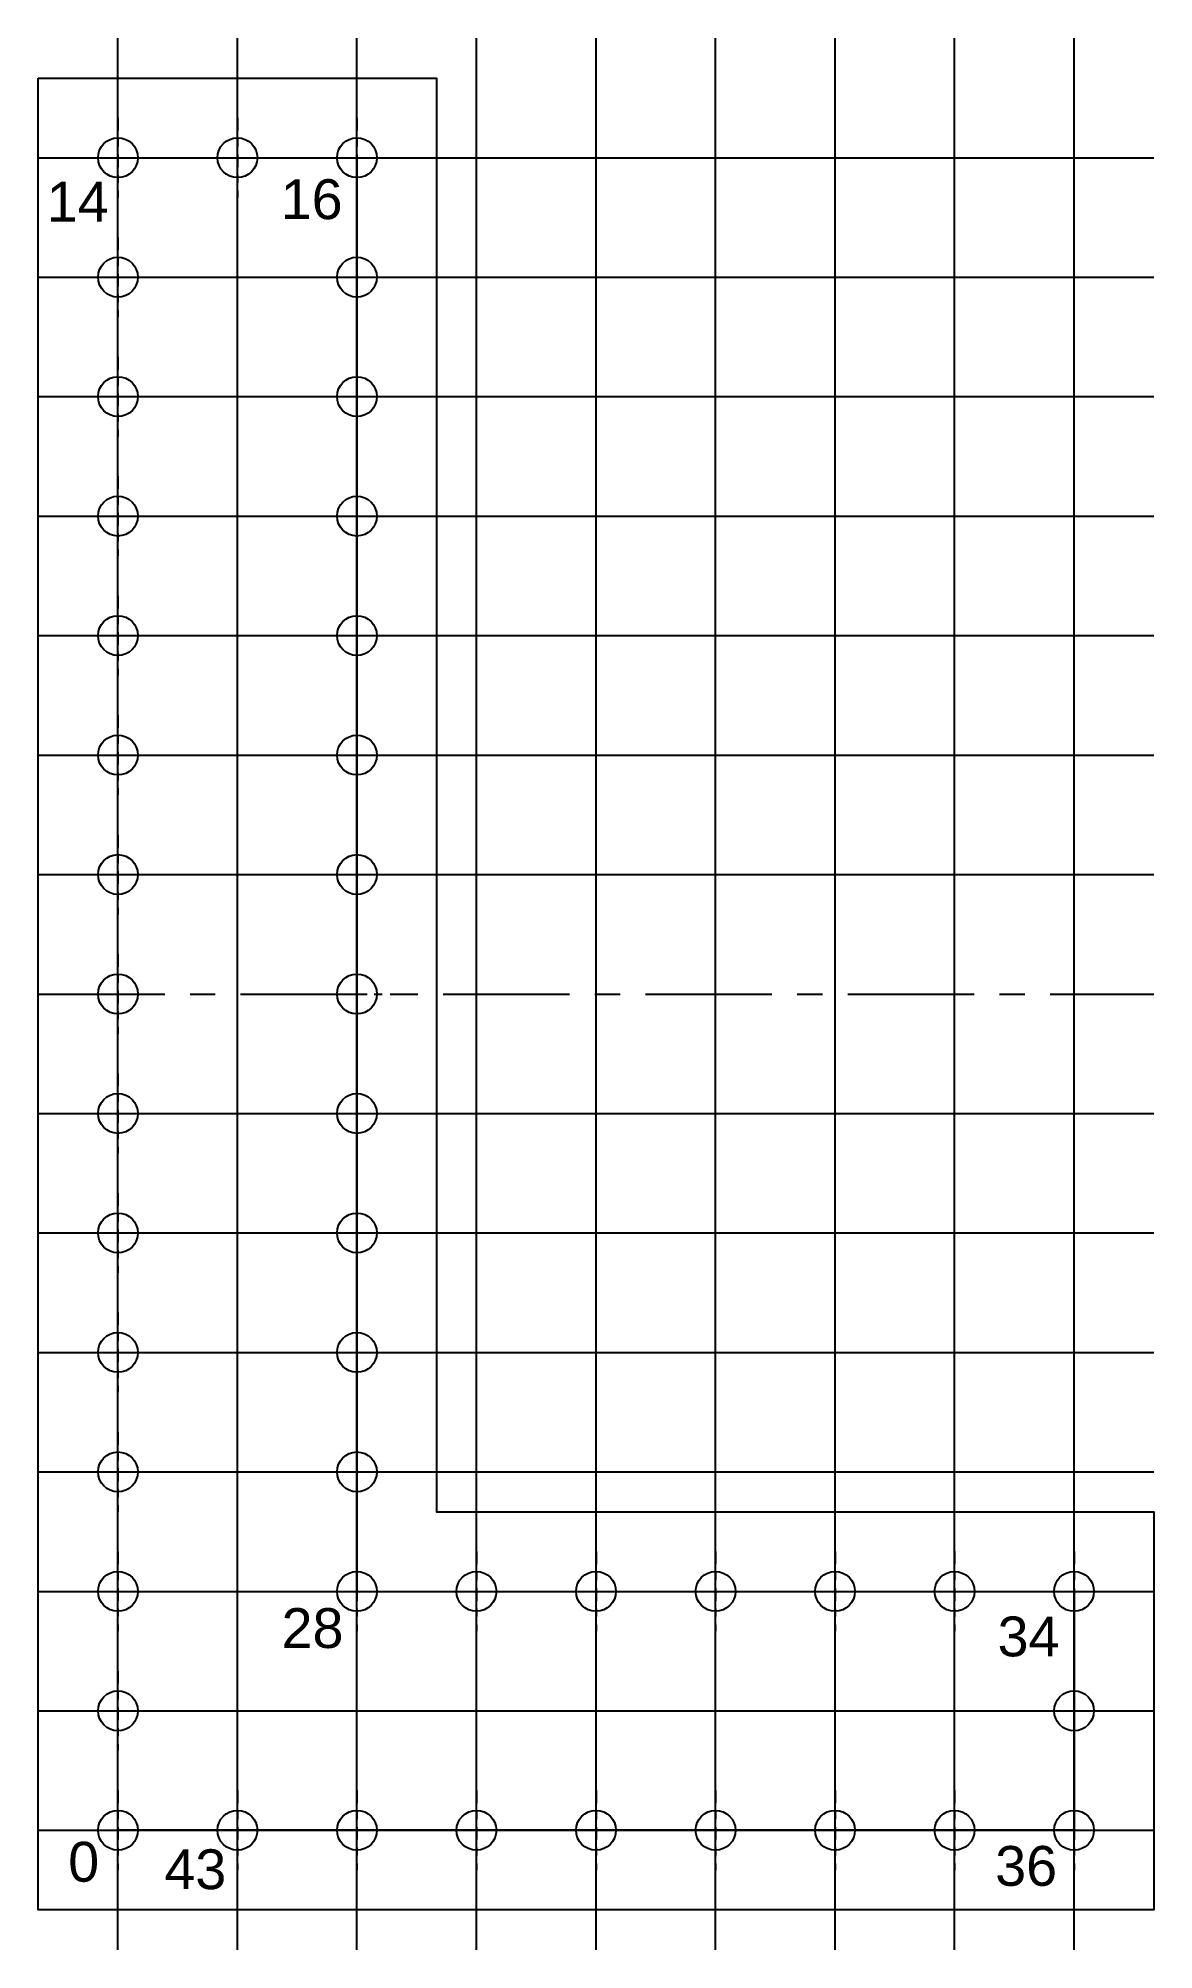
# Model space of a CAD drawing. Header units: inches. Extents: x 0 to 14, y -0.5 to 23.5.
import ezdxf

# ---------------------------------------------------------------- set-up
doc = ezdxf.new("R2010")
doc.units = ezdxf.units.IN
doc.linetypes.add('CENTER', pattern=[50.8, 31.75, -6.35, 6.35, -6.35])
for name, color, linetype in [('LetterOutlines', 61, 'Continuous'), ('PixelCenters', 116, 'Continuous'), ('PixelGuides', 160, 'Continuous'), ('PixelHoles', 90, 'Continuous'), ('PixelNumbers', 232, 'Continuous'), ('PixelPaths', 211, 'Continuous')]:
    doc.layers.add(name, color=color, linetype=linetype)
doc.styles.add('Annotative', font='arial.ttf')

# ---------------------------------------------------------------- blocks, each defined once
blk = doc.blocks.new('Pixel')
at = {"layer": 'PixelCenters', "linetype": 'CENTER', "ltscale": 0.005}
for p, q in [((0, 0.5), (0, -0.5)), ((-0.5, 0), (0.5, 0))]:
    blk.add_line(p, q, dxfattribs=at)
at = {"layer": 'PixelHoles'}
blk.add_circle((0, 0), 0.25, dxfattribs=at)

msp = doc.modelspace()

# ---------------------------------------------------------------- linework, layer by layer
at = {"layer": 'LetterOutlines'}
msp.add_lwpolyline([(0, 23), (5, 23), (5, 5), (14, 5), (14, 0), (0, 0)], close=True, dxfattribs=at)
at = {"layer": 'PixelGuides'}
for p, q in [((1, -0.5), (1, 23.5)), ((2.5, -0.5), (2.5, 23.5)), ((4, -0.5), (4, 23.5)), ((5.5, -0.5), (5.5, 23.5)), ((7, -0.5), (7, 23.5)), ((8.5, -0.5), (8.5, 23.5)), ((10, -0.5), (10, 23.5)), ((11.5, -0.5), (11.5, 23.5)), ((13, -0.5), (13, 23.5)), ((0, 22), (14, 22)), ((0, 20.5), (14, 20.5)), ((0, 19), (14, 19)), ((0, 17.5), (14, 17.5)), ((0, 16), (14, 16)), ((0, 14.5), (14, 14.5)), ((0, 13), (14, 13)), ((0, 10), (14, 10)), ((0, 8.5), (14, 8.5)), ((0, 7), (14, 7)), ((0, 5.5), (14, 5.5)), ((0, 4), (14, 4)), ((0, 2.5), (14, 2.5)), ((0, 1), (14, 1))]:
    msp.add_line(p, q, dxfattribs=at)
at = {"layer": 'PixelGuides', "color": 180, "linetype": 'CENTER', "ltscale": 0.05}
msp.add_line((0, 11.5), (14, 11.5), dxfattribs=at)
at = {"layer": 'PixelPaths'}
msp.add_lwpolyline([(1, 22), (4, 22), (4, 4), (13, 4), (13, 1), (1, 1)], close=True, dxfattribs=at)

# ---------------------------------------------------------------- block references
at = {"layer": 'PixelHoles'}
for p in [(1, 22), (2.5, 22), (4, 22), (1, 20.5), (4, 20.5), (1, 19), (4, 19), (1, 17.5), (4, 17.5), (1, 16), (4, 16), (1, 14.5), (4, 14.5), (1, 13), (4, 13), (1, 11.5), (4, 11.5), (1, 10), (4, 10), (1, 8.5), (4, 8.5), (1, 7), (4, 7), (1, 5.5), (4, 5.5), (1, 4), (4, 4), (5.5, 4), (7, 4), (8.5, 4), (10, 4), (11.5, 4), (13, 4), (1, 2.5), (13, 2.5), (1, 1), (2.5, 1), (4, 1), (5.5, 1), (7, 1), (8.5, 1), (10, 1), (11.5, 1), (13, 1)]:
    msp.add_blockref('Pixel', p, dxfattribs=at)

# ---------------------------------------------------------------- texts
at = {"layer": 'PixelNumbers', "style": 'Annotative'}
for s, p in [('14', (0.107, 21.198)), ('16', (3.043, 21.229)), ('28', (3.054, 3.289)), ('34', (12.04, 3.184)), ('0', (0.376, 0.355)), ('43', (1.583, 0.261)), ('36', (12.01, 0.303))]:
    msp.add_text(s, height=0.5, dxfattribs=at).set_placement(p)

doc.saveas('drawing.dxf')
